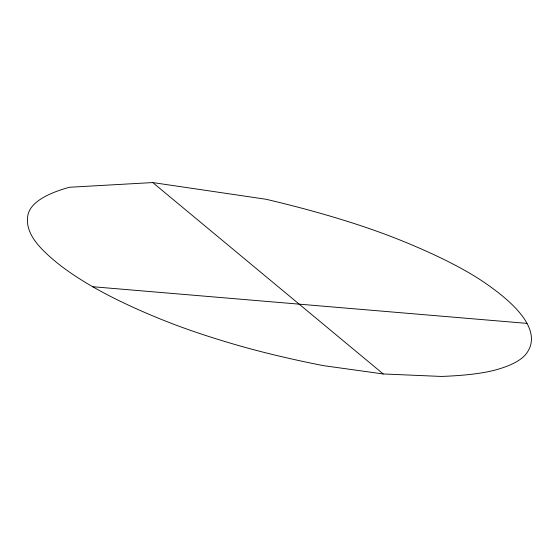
<?xml version="1.0" encoding="UTF-8"?>
<svg xmlns="http://www.w3.org/2000/svg" width="559" height="559" viewBox="0 0 559 559"><rect width="100%" height="100%" fill="white"/><g stroke="black" fill="none" stroke-linecap="round" stroke-linejoin="round"><path stroke-width="0.84" d="M152.754 182.562L69.463 187.258A333.038 74.123 7.8 0 0 28.069 214.474A535.117 117.02 6.1 0 0 41.086 248.203A974.84 210.303 2.9 0 0 164.018 320.468A491.123 98.056 6.1 0 0 235.856 344.756A294.558 53.971 7.3 0 0 323.137 365.593L383.236 373.964L441.219 376.438A263.331 46.376 8.6 0 0 496.909 369.569A438.696 79.825 9.8 0 0 526.473 353.435A727.182 129.073 11.6 0 0 483.479 281.904A476.736 92.661 10.3 0 0 399.496 239.818A320.007 67.527 9.6 0 0 266 199.256L152.754 182.562L383.236 373.964M92.745 286.725L526.99 323.388"/></g></svg>
